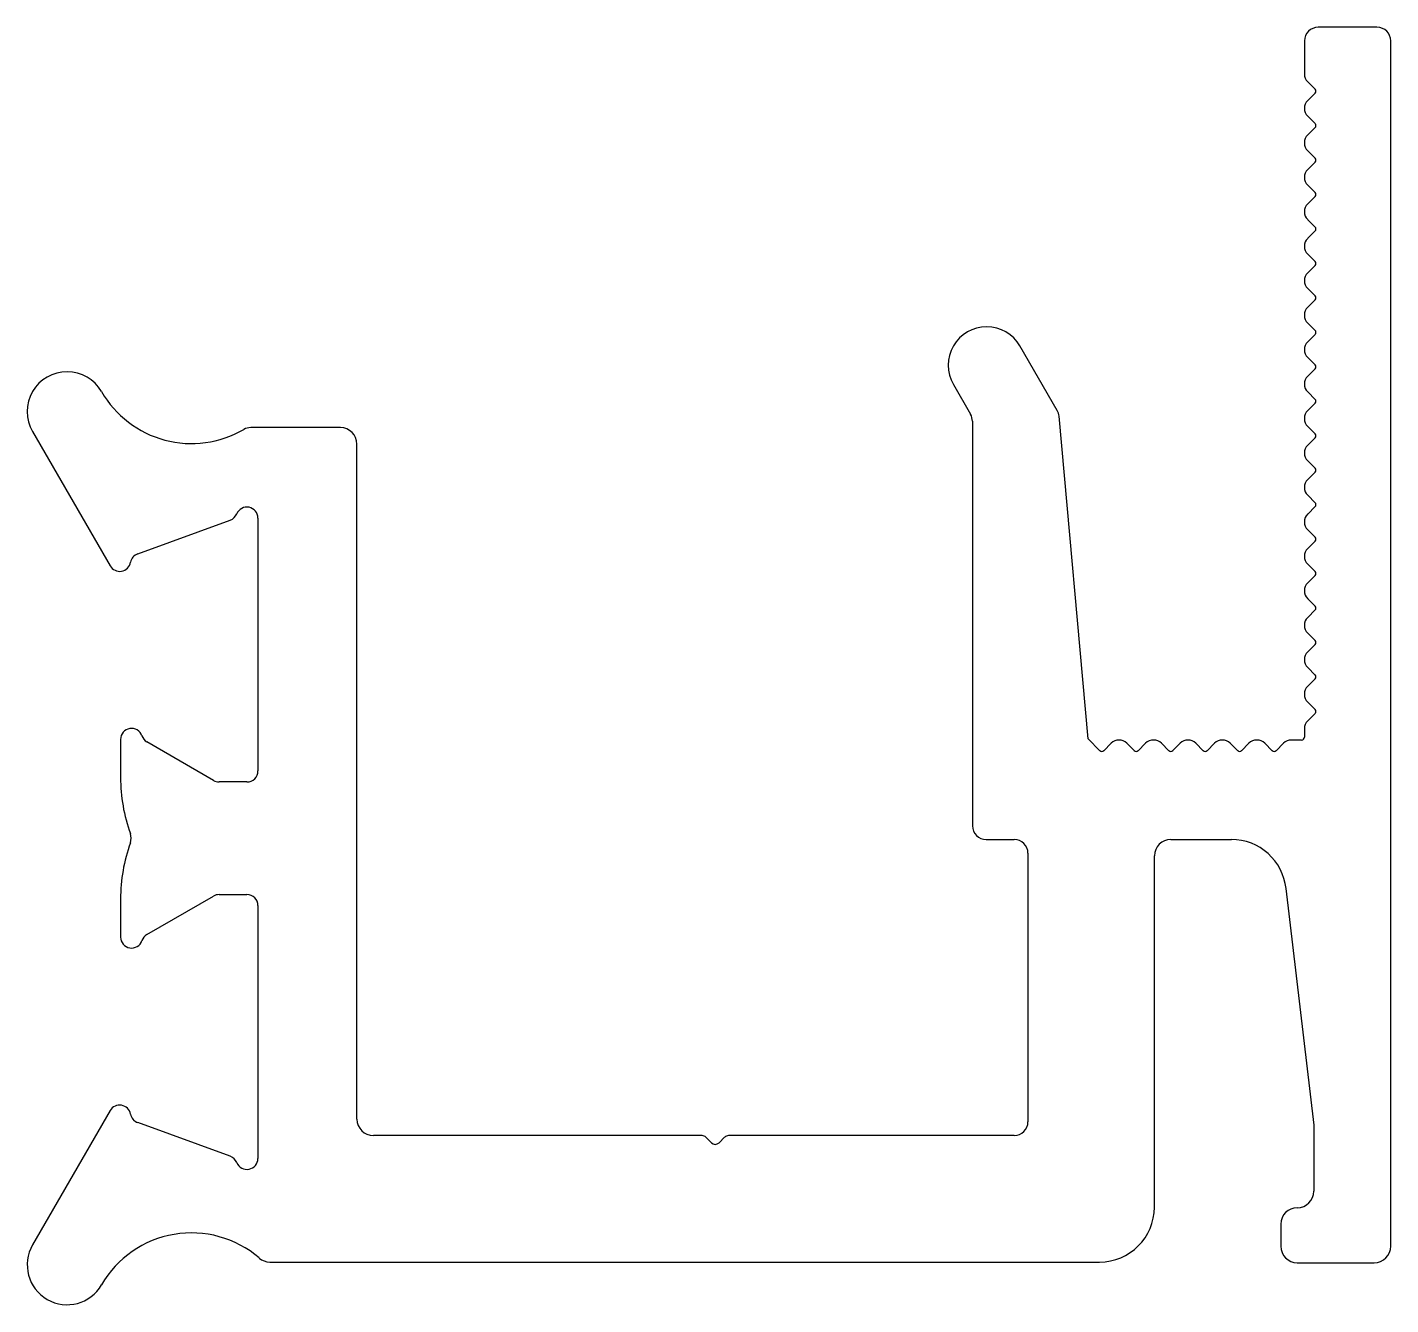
# Model space of a CAD drawing. Header units: inches. Extents: x -12.5 to 12.3, y -0.7 to 22.5.
import ezdxf

# ---------------------------------------------------------------- set-up
doc = ezdxf.new("R2010")
doc.units = ezdxf.units.IN
doc.header["$MEASUREMENT"] = 0
doc.layers.add('FRAME', color=4, linetype='Continuous')

msp = doc.modelspace()

# ---------------------------------------------------------------- linework, layer by layer
at = {"layer": 'FRAME', "color": 7}
for p, q in [((12.094, 22.506), (11.024, 22.506)), ((10.774, 22.256), (10.774, 21.657)), ((12.344, 0.329), (12.344, 22.256)), ((10.833, 21.513), (10.968, 21.379)), ((10.968, 21.308), (10.833, 21.173)), ((10.833, 20.886), (10.968, 20.752)), ((10.968, 20.681), (10.833, 20.547)), ((10.833, 20.259), (10.968, 20.125)), ((10.968, 20.054), (10.833, 19.92)), ((10.833, 19.632), (10.968, 19.498)), ((10.968, 19.427), (10.833, 19.293)), ((10.833, 19.005), (10.968, 18.871)), ((10.968, 18.8), (10.833, 18.666)), ((10.833, 18.378), (10.968, 18.244)), ((10.968, 18.173), (10.833, 18.039)), ((10.833, 17.752), (10.968, 17.617)), ((10.968, 17.546), (10.833, 17.412)), ((10.833, 17.125), (10.968, 16.99)), ((10.968, 16.919), (10.833, 16.785)), ((6.276, 15.534), (5.598, 16.707)), ((10.833, 16.498), (10.968, 16.363)), ((10.968, 16.293), (10.833, 16.158)), ((4.386, 16.007), (4.699, 15.464)), ((10.833, 15.871), (10.968, 15.736)), ((10.968, 15.666), (10.833, 15.531)), ((6.838, 9.558), (6.309, 15.43)), ((-12.367, 15.151), (-10.955, 12.707)), ((-6.767, 15.223), (-8.399, 15.223)), ((4.733, 15.337), (4.733, 7.979)), ((10.833, 15.244), (10.968, 15.109)), ((-6.467, 2.641), (-6.467, 14.923)), ((10.968, 15.039), (10.833, 14.904)), ((10.833, 14.617), (10.968, 14.483)), ((10.968, 14.412), (10.833, 14.277)), ((10.833, 13.99), (10.968, 13.856)), ((10.968, 13.785), (10.833, 13.65)), ((-10.455, 12.926), (-8.77, 13.539)), ((-8.267, 13.576), (-8.267, 8.976)), ((10.833, 13.363), (10.968, 13.229)), ((10.968, 13.158), (10.833, 13.024)), ((10.833, 12.736), (10.968, 12.602)), ((10.968, 12.531), (10.833, 12.397)), ((10.833, 12.109), (10.968, 11.975)), ((10.968, 11.904), (10.833, 11.77)), ((10.833, 11.482), (10.968, 11.348)), ((10.968, 11.277), (10.833, 11.143)), ((10.833, 10.855), (10.968, 10.721)), ((10.968, 10.65), (10.833, 10.516)), ((10.833, 10.229), (10.968, 10.094)), ((10.968, 10.023), (10.833, 9.889)), ((10.774, 9.745), (10.774, 9.589)), ((-10.767, 9.55), (-10.767, 8.857)), ((-9.074, 8.804), (-10.287, 9.504)), ((7.052, 9.344), (6.838, 9.558)), ((7.257, 9.479), (7.123, 9.344)), ((7.679, 9.344), (7.544, 9.479)), ((7.884, 9.479), (7.75, 9.344)), ((8.306, 9.344), (8.171, 9.479)), ((8.511, 9.479), (8.376, 9.344)), ((8.933, 9.344), (8.798, 9.479)), ((9.138, 9.479), (9.003, 9.344)), ((9.56, 9.344), (9.425, 9.479)), ((9.765, 9.479), (9.63, 9.344)), ((10.186, 9.344), (10.052, 9.479)), ((10.392, 9.479), (10.257, 9.344)), ((10.723, 9.538), (10.535, 9.538)), ((-8.467, 8.776), (-8.973, 8.776)), ((4.983, 7.729), (5.494, 7.729)), ((8.344, 7.729), (9.444, 7.729)), ((5.744, 7.479), (5.744, 2.591)), ((8.044, 1.041), (8.044, 7.429)), ((-10.287, 5.999), (-9.074, 6.699)), ((-8.973, 6.726), (-8.467, 6.726)), ((10.438, 6.834), (10.944, 2.529)), ((-10.767, 6.645), (-10.767, 5.953)), ((-8.267, 6.526), (-8.267, 1.926)), ((-10.955, 2.796), (-12.367, 0.351)), ((-8.77, 1.964), (-10.455, 2.577)), ((10.944, 2.529), (10.944, 1.329)), ((-0.187, 2.341), (-6.167, 2.341)), ((-0.017, 2.211), (-0.117, 2.311)), ((0.225, 2.311), (0.125, 2.211)), ((5.494, 2.341), (0.296, 2.341)), ((10.344, 0.729), (10.344, 0.329)), ((-8.049, 0.041), (7.044, 0.041)), ((10.644, 0.029), (12.044, 0.029)), ((-11.111, -0.374), (-11.111, -0.374))]:
    msp.add_line(p, q, dxfattribs=at)
for centre, radius, start, end in [((11.024, 22.256), 0.25, 90, 180), ((12.094, 22.256), 0.25, 360, 90), ((10.977, 21.657), 0.203, 180, 225), ((10.932, 21.343), 0.05, 315, 45), ((10.977, 21.03), 0.203, 135, 180), ((10.977, 21.03), 0.203, 180, 225), ((10.932, 20.716), 0.05, 315, 45), ((10.977, 20.403), 0.203, 135, 180), ((10.977, 20.403), 0.203, 180, 225), ((10.932, 20.089), 0.05, 315, 45), ((10.977, 19.776), 0.203, 135, 180), ((10.977, 19.776), 0.203, 180, 225), ((10.932, 19.462), 0.05, 315, 45), ((10.977, 19.149), 0.203, 135, 180), ((10.977, 19.149), 0.203, 180, 225), ((10.932, 18.836), 0.05, 315, 45), ((10.977, 18.522), 0.203, 135, 180), ((10.977, 18.522), 0.203, 180, 225), ((10.932, 18.209), 0.05, 315, 45), ((10.977, 17.895), 0.203, 135, 180), ((10.977, 17.895), 0.203, 180, 225), ((10.932, 17.582), 0.05, 315, 45), ((10.977, 17.268), 0.203, 135, 180), ((10.977, 17.268), 0.203, 180, 225), ((4.992, 16.357), 0.7, 30, 210), ((10.932, 16.955), 0.05, 315, 45), ((10.977, 16.641), 0.203, 135, 180), ((10.977, 16.641), 0.203, 180, 225), ((-11.739, 15.514), 0.725, 30, 210), ((10.977, 16.014), 0.203, 135, 180), ((10.932, 16.328), 0.05, 315, 45), ((10.977, 16.014), 0.203, 180, 225), ((-9.476, 16.82), 1.888, 210, 300.2427), ((10.932, 15.701), 0.05, 315, 45), ((4.479, 15.337), 0.254, 0, 30), ((6.056, 15.407), 0.254, 5.1499, 30), ((10.977, 15.388), 0.203, 135, 180), ((10.977, 15.388), 0.203, 180, 225), ((-8.399, 14.973), 0.25, 90, 120.2427), ((-6.767, 14.923), 0.3, 0, 90), ((10.977, 14.761), 0.203, 135, 180), ((10.932, 15.074), 0.05, 315, 45), ((10.977, 14.761), 0.203, 180, 225), ((10.932, 14.447), 0.05, 315, 45), ((10.977, 14.134), 0.203, 135, 180), ((10.977, 14.134), 0.203, 180, 225), ((-8.84, 13.73), 0.203, 290, 337.6528), ((-8.467, 13.576), 0.2, 0, 157.6528), ((10.977, 13.507), 0.203, 135, 180), ((10.932, 13.82), 0.05, 315, 45), ((10.977, 13.507), 0.203, 180, 225), ((10.932, 13.193), 0.05, 315, 45), ((-10.385, 12.735), 0.203, 110, 169.7371), ((10.977, 12.88), 0.203, 135, 180), ((-10.782, 12.807), 0.2, 210, 349.7371), ((10.977, 12.88), 0.203, 180, 225), ((10.932, 12.566), 0.05, 315, 45), ((10.977, 12.253), 0.203, 135, 180), ((10.977, 12.253), 0.203, 180, 225), ((10.932, 11.939), 0.05, 315, 45), ((10.977, 11.626), 0.203, 135, 180), ((10.977, 11.626), 0.203, 180, 225), ((10.932, 11.313), 0.05, 315, 45), ((10.977, 10.999), 0.203, 135, 180), ((10.977, 10.999), 0.203, 180, 225), ((10.932, 10.686), 0.05, 315, 45), ((10.977, 10.372), 0.203, 135, 180), ((10.977, 10.372), 0.203, 180, 225), ((10.932, 10.059), 0.05, 315, 45), ((-10.567, 9.55), 0.2, 18.7625, 180), ((10.977, 9.745), 0.203, 135, 180), ((-10.185, 9.68), 0.203, 198.7625, 240), ((7.401, 9.335), 0.203, 90, 135), ((7.401, 9.335), 0.203, 45, 90), ((8.028, 9.335), 0.203, 90, 135), ((8.028, 9.335), 0.203, 45, 90), ((8.655, 9.335), 0.203, 90, 135), ((8.655, 9.335), 0.203, 45, 90), ((9.281, 9.335), 0.203, 90, 135), ((9.281, 9.335), 0.203, 45, 90), ((9.908, 9.335), 0.203, 90, 135), ((9.908, 9.335), 0.203, 45, 90), ((10.535, 9.335), 0.203, 90, 135), ((10.723, 9.589), 0.0508, 270, 0), ((7.087, 9.38), 0.05, 225, 315), ((7.714, 9.38), 0.05, 225, 315), ((8.341, 9.38), 0.05, 225, 315), ((8.968, 9.38), 0.05, 225, 315), ((9.595, 9.38), 0.05, 225, 315), ((10.222, 9.38), 0.05, 225, 315), ((-8.467, 8.976), 0.2, 270, 0), ((-7.767, 8.857), 3, 180.0001, 199.8924), ((-8.973, 8.98), 0.203, 240, 270), ((4.983, 7.979), 0.25, 180, 270), ((-10.823, 7.751), 0.25, 340.1076, 19.8924), ((5.494, 7.479), 0.25, 0, 90), ((8.344, 7.429), 0.3, 90, 180), ((9.444, 6.729), 1, 6.009, 90), ((-7.767, 6.645), 3, 160.1076, 179.9999), ((-8.973, 6.523), 0.203, 90, 120), ((-8.467, 6.526), 0.2, 360, 90), ((-10.185, 5.823), 0.203, 120, 161.2375), ((-10.567, 5.953), 0.2, 180, 341.2375), ((-10.782, 2.696), 0.2, 10.2629, 150), ((-10.385, 2.768), 0.203, 190.2629, 250), ((-6.167, 2.641), 0.3, 180, 270), ((5.494, 2.591), 0.25, 270, 360), ((-0.187, 2.241), 0.1, 45, 90), ((0.296, 2.241), 0.1, 90, 135), ((0.054, 2.282), 0.1, 225, 315), ((-8.84, 1.773), 0.203, 22.3472, 70), ((-8.467, 1.926), 0.2, 202.3472, 360), ((10.644, 1.329), 0.3, 270, 0), ((7.044, 1.041), 1, 270, 0), ((10.644, 0.729), 0.3, 90, 180), ((-9.476, -1.317), 1.888, 49.2863, 150), ((-11.739, -0.011), 0.725, 150, 330), ((10.644, 0.329), 0.3, 179.9999, 269.9999), ((12.044, 0.329), 0.3, 270, 360), ((-8.049, 0.341), 0.3, 229.2863, 270)]:
    msp.add_arc(centre, radius, start, end, dxfattribs=at)

doc.saveas('drawing.dxf')
